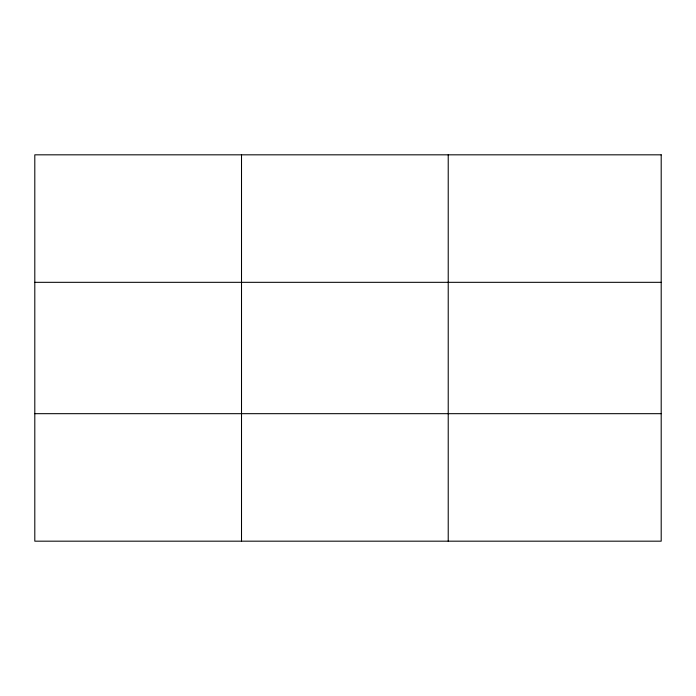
<?xml version="1.0" encoding="UTF-8"?>
<svg xmlns="http://www.w3.org/2000/svg" width="696" height="696" viewBox="0 0 696 696"><rect width="100%" height="100%" fill="white"/><g stroke="black" fill="none" stroke-linecap="round" stroke-linejoin="round"><path stroke-width="1.04" d="M241.512 154.825L241.512 541.175M448.224 154.825L448.224 541.175M34.8 282.324L661.2 282.324M34.8 413.676L661.2 413.676M661.2 154.825L661.2 541.175L34.8 541.175L34.8 154.825L661.2 154.825"/></g></svg>
